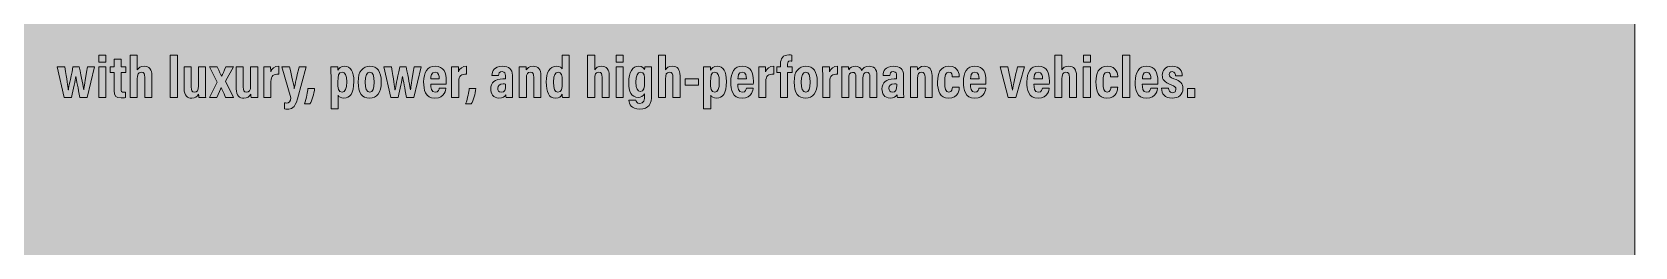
# Model space of a CAD drawing. Header units: millimetres. Extents: x 0 to 5000, y -1700 to 0.
# Drawn here: x 1819 to 5000, y -1275 to -850 of the extents above; entities that cross this region are included whole.
import ezdxf

# ---------------------------------------------------------------- set-up
doc = ezdxf.new("R2010")
doc.units = ezdxf.units.MM
doc.header["$MEASUREMENT"] = 0
doc.layers.add('Layer 1', color=7, linetype='Continuous', lineweight=0)

# ---------------------------------------------------------------- blocks, each defined once
blk = doc.blocks.new('Block_5')
at = {"layer": 'Layer 1'}
for points, knots in [([(1883.7, -918.5), (1888.2, -945.4), (1889.8, -956.4), (1890.7, -964.4), (1890.7, -964.4), (1890.9, -964.4), (1890.9, -964.4), (1891.9, -956.2), (1894.5, -947.2), (1900, -918.5), (1900, -918.5), (1912.6, -918.5), (1912.6, -918.5), (1917.3, -941.4), (1920.6, -957.1), (1921.3, -964.2), (1921.3, -964.2), (1921.4, -964.2), (1921.4, -964.2), (1922.3, -957.8), (1923.4, -949.2), (1928.8, -918.5), (1928.8, -918.5), (1942.8, -918.5), (1942.8, -918.5), (1942.8, -918.5), (1927.9, -979.5), (1927.9, -979.5), (1927.9, -979.5), (1913.8, -979.5), (1913.8, -979.5), (1910.1, -960.9), (1907.1, -946.6), (1905.9, -937.7), (1905.9, -937.7), (1905.7, -937.7), (1905.7, -937.7), (1904.7, -946.4), (1901, -961.3), (1897, -979.5), (1897, -979.5), (1882.5, -979.5), (1882.5, -979.5), (1882.5, -979.5), (1868.8, -918.5), (1868.8, -918.5), (1868.8, -918.5), (1883.7, -918.5), (1883.7, -918.5)], [0, 0, 0, 0, 1, 1, 1, 2, 2, 2, 3, 3, 3, 4, 4, 4, 5, 5, 5, 6, 6, 6, 7, 7, 7, 8, 8, 8, 9, 9, 9, 10, 10, 10, 11, 11, 11, 12, 12, 12, 13, 13, 13, 14, 14, 14, 15, 15, 15, 16, 16, 16, 16]), ([(1951.1, -918.5), (1951.1, -918.5), (1965.2, -918.5), (1965.2, -918.5), (1965.2, -918.5), (1965.2, -979.5), (1965.2, -979.5), (1965.2, -979.5), (1951.1, -979.5), (1951.1, -979.5), (1951.1, -979.5), (1951.1, -918.5), (1951.1, -918.5)], [0, 0, 0, 0, 1, 1, 1, 2, 2, 2, 3, 3, 3, 4, 4, 4, 4]), ([(1951.2, -895.8), (1951.2, -895.8), (1965.3, -895.8), (1965.3, -895.8), (1965.3, -895.8), (1965.3, -909.7), (1965.3, -909.7), (1965.3, -909.7), (1951.2, -909.7), (1951.2, -909.7), (1951.2, -909.7), (1951.2, -895.8), (1951.2, -895.8)], [0, 0, 0, 0, 1, 1, 1, 2, 2, 2, 3, 3, 3, 4, 4, 4, 4]), ([(1973.6, -918.5), (1973.6, -918.5), (1981.5, -918.5), (1981.5, -918.5), (1981.5, -918.5), (1981.5, -903.3), (1981.5, -903.3), (1981.5, -903.3), (1995.6, -903.3), (1995.6, -903.3), (1995.6, -903.3), (1995.6, -918.5), (1995.6, -918.5), (1995.6, -918.5), (2005, -918.5), (2005, -918.5), (2005, -918.5), (2005, -930.1), (2005, -930.1), (2005, -930.1), (1995.6, -930.1), (1995.6, -930.1), (1995.6, -930.1), (1995.6, -963.4), (1995.6, -963.4), (1995.6, -967), (1996.2, -969), (2000.6, -969), (2002, -969), (2002.9, -969), (2004.1, -968.7), (2004.1, -968.7), (2004.1, -979.1), (2004.1, -979.1), (2001.5, -980.2), (1997.7, -980.3), (1995.5, -980.3), (1985.8, -980.3), (1981.5, -976.7), (1981.5, -965.8), (1981.5, -965.8), (1981.5, -930.1), (1981.5, -930.1), (1981.5, -930.1), (1973.6, -930.1), (1973.6, -930.1), (1973.6, -930.1), (1973.6, -918.5), (1973.6, -918.5)], [0, 0, 0, 0, 1, 1, 1, 2, 2, 2, 3, 3, 3, 4, 4, 4, 5, 5, 5, 6, 6, 6, 7, 7, 7, 8, 8, 8, 9, 9, 9, 10, 10, 10, 11, 11, 11, 12, 12, 12, 13, 13, 13, 14, 14, 14, 15, 15, 15, 16, 16, 16, 16]), ([(2027.7, -895.8), (2027.7, -895.8), (2027.7, -924.4), (2027.7, -924.4), (2030, -920.5), (2033.8, -917.4), (2041.4, -917.4), (2051.5, -917.4), (2056.6, -924), (2056.6, -936.4), (2056.6, -936.4), (2056.6, -979.5), (2056.6, -979.5), (2056.6, -979.5), (2042.5, -979.5), (2042.5, -979.5), (2042.5, -979.5), (2042.5, -939.2), (2042.5, -939.2), (2042.5, -933.3), (2041.5, -929.5), (2035.5, -929.5), (2029.3, -929.5), (2027.7, -934.2), (2027.7, -942.2), (2027.7, -942.2), (2027.7, -979.5), (2027.7, -979.5), (2027.7, -979.5), (2013.7, -979.5), (2013.7, -979.5), (2013.7, -979.5), (2013.7, -895.8), (2013.7, -895.8), (2013.7, -895.8), (2027.7, -895.8), (2027.7, -895.8)], [0, 0, 0, 0, 1, 1, 1, 2, 2, 2, 3, 3, 3, 4, 4, 4, 5, 5, 5, 6, 6, 6, 7, 7, 7, 8, 8, 8, 9, 9, 9, 10, 10, 10, 11, 11, 11, 12, 12, 12, 12]), ([(2093.1, -979.5), (2093.1, -979.5), (2093.1, -895.8), (2093.1, -895.8), (2093.1, -895.8), (2107.2, -895.8), (2107.2, -895.8), (2107.2, -895.8), (2107.2, -979.5), (2107.2, -979.5), (2107.2, -979.5), (2093.1, -979.5), (2093.1, -979.5)], [0, 0, 0, 0, 1, 1, 1, 2, 2, 2, 3, 3, 3, 4, 4, 4, 4]), ([(2163.3, -961.6), (2163.3, -970.5), (2163.3, -976.4), (2163.4, -979.5), (2163.4, -979.5), (2150, -979.5), (2150, -979.5), (2149.6, -977.6), (2149.5, -974.9), (2149.4, -972.8), (2146.7, -978.4), (2142.3, -980.6), (2135.9, -980.6), (2127.2, -980.6), (2120.6, -976.3), (2120.6, -962.3), (2120.6, -962.3), (2120.6, -918.5), (2120.6, -918.5), (2120.6, -918.5), (2134.7, -918.5), (2134.7, -918.5), (2134.7, -918.5), (2134.7, -959.1), (2134.7, -959.1), (2134.7, -965.1), (2136, -968.5), (2141.1, -968.5), (2146.4, -968.5), (2149.2, -965.6), (2149.2, -956), (2149.2, -956), (2149.2, -918.5), (2149.2, -918.5), (2149.2, -918.5), (2163.3, -918.5), (2163.3, -918.5), (2163.3, -918.5), (2163.3, -961.6), (2163.3, -961.6)], [0, 0, 0, 0, 1, 1, 1, 2, 2, 2, 3, 3, 3, 4, 4, 4, 5, 5, 5, 6, 6, 6, 7, 7, 7, 8, 8, 8, 9, 9, 9, 10, 10, 10, 11, 11, 11, 12, 12, 12, 13, 13, 13, 13]), ([(2186.4, -918.5), (2190.9, -928.8), (2193.4, -934.2), (2194.9, -937.4), (2194.9, -937.4), (2195, -937.4), (2195, -937.4), (2196.7, -933.3), (2199.7, -927), (2203.5, -918.5), (2203.5, -918.5), (2218.3, -918.5), (2218.3, -918.5), (2218.3, -918.5), (2202.8, -947.2), (2202.8, -947.2), (2202.8, -947.2), (2218.4, -979.5), (2218.4, -979.5), (2218.4, -979.5), (2202.8, -979.5), (2202.8, -979.5), (2198.2, -968.8), (2195.8, -963), (2194.4, -959.6), (2194.4, -959.6), (2194.3, -959.6), (2194.3, -959.6), (2193, -962.8), (2189.4, -971), (2185.7, -979.5), (2185.7, -979.5), (2170.7, -979.5), (2170.7, -979.5), (2170.7, -979.5), (2186, -949.2), (2186, -949.2), (2186, -949.2), (2171, -918.5), (2171, -918.5), (2171, -918.5), (2186.4, -918.5), (2186.4, -918.5)], [0, 0, 0, 0, 1, 1, 1, 2, 2, 2, 3, 3, 3, 4, 4, 4, 5, 5, 5, 6, 6, 6, 7, 7, 7, 8, 8, 8, 9, 9, 9, 10, 10, 10, 11, 11, 11, 12, 12, 12, 13, 13, 13, 14, 14, 14, 14]), ([(2266.7, -961.6), (2266.7, -970.5), (2266.7, -976.4), (2266.8, -979.5), (2266.8, -979.5), (2253.4, -979.5), (2253.4, -979.5), (2253, -977.6), (2252.9, -974.9), (2252.8, -972.8), (2250.1, -978.4), (2245.7, -980.6), (2239.3, -980.6), (2230.6, -980.6), (2224, -976.3), (2224, -962.3), (2224, -962.3), (2224, -918.5), (2224, -918.5), (2224, -918.5), (2238.1, -918.5), (2238.1, -918.5), (2238.1, -918.5), (2238.1, -959.1), (2238.1, -959.1), (2238.1, -965.1), (2239.4, -968.5), (2244.5, -968.5), (2249.8, -968.5), (2252.6, -965.6), (2252.6, -956), (2252.6, -956), (2252.6, -918.5), (2252.6, -918.5), (2252.6, -918.5), (2266.7, -918.5), (2266.7, -918.5), (2266.7, -918.5), (2266.7, -961.6), (2266.7, -961.6)], [0, 0, 0, 0, 1, 1, 1, 2, 2, 2, 3, 3, 3, 4, 4, 4, 5, 5, 5, 6, 6, 6, 7, 7, 7, 8, 8, 8, 9, 9, 9, 10, 10, 10, 11, 11, 11, 12, 12, 12, 13, 13, 13, 13]), ([(2278.8, -939.2), (2278.8, -929.2), (2278.8, -922.9), (2278.6, -918.5), (2278.6, -918.5), (2292.1, -918.5), (2292.1, -918.5), (2292.2, -919.6), (2292.4, -922.1), (2292.4, -928.6), (2294.7, -921.7), (2300.1, -917.5), (2308.4, -917.5), (2308.4, -917.5), (2308.4, -933.3), (2308.4, -933.3), (2298.4, -933), (2292.8, -936), (2292.8, -947.5), (2292.8, -947.5), (2292.8, -979.5), (2292.8, -979.5), (2292.8, -979.5), (2278.8, -979.5), (2278.8, -979.5), (2278.8, -979.5), (2278.8, -939.2), (2278.8, -939.2)], [0, 0, 0, 0, 1, 1, 1, 2, 2, 2, 3, 3, 3, 4, 4, 4, 5, 5, 5, 6, 6, 6, 7, 7, 7, 8, 8, 8, 9, 9, 9, 9]), ([(2329.8, -918.5), (2334.2, -938.1), (2338.5, -954.8), (2339.2, -962.1), (2339.2, -962.1), (2339.3, -962.1), (2339.3, -962.1), (2340.7, -953.4), (2344.8, -935.6), (2348.9, -918.5), (2348.9, -918.5), (2363, -918.5), (2363, -918.5), (2363, -918.5), (2345.5, -982.3), (2345.5, -982.3), (2340.3, -1001.2), (2333.4, -1002.3), (2325, -1002.3), (2323.4, -1002.3), (2321.1, -1002.2), (2319.5, -1001.9), (2319.5, -1001.9), (2319.5, -990), (2319.5, -990), (2320.3, -990.1), (2322.5, -990.3), (2323.9, -990.3), (2329.2, -990.3), (2331.1, -987.5), (2332.7, -980.3), (2332.7, -980.3), (2314.4, -918.5), (2314.4, -918.5), (2314.4, -918.5), (2329.8, -918.5), (2329.8, -918.5)], [0, 0, 0, 0, 1, 1, 1, 2, 2, 2, 3, 3, 3, 4, 4, 4, 5, 5, 5, 6, 6, 6, 7, 7, 7, 8, 8, 8, 9, 9, 9, 10, 10, 10, 11, 11, 11, 12, 12, 12, 12]), ([(2426.1, -974.8), (2426.1, -974.8), (2426.1, -1001.5), (2426.1, -1001.5), (2426.1, -1001.5), (2412.1, -1001.5), (2412.1, -1001.5), (2412.1, -1001.5), (2412.1, -936.2), (2412.1, -936.2), (2412.1, -927.9), (2412.1, -922.4), (2411.9, -918.5), (2411.9, -918.5), (2425.5, -918.5), (2425.5, -918.5), (2425.7, -919.9), (2425.9, -922.9), (2425.9, -925.2), (2427.9, -921.3), (2431.4, -917.5), (2439.6, -917.5), (2450.9, -917.5), (2457.4, -927.2), (2457.4, -948), (2457.4, -971.8), (2449.5, -980.7), (2437.7, -980.7), (2431.4, -980.7), (2427.9, -978.1), (2426.1, -974.8)], [0, 0, 0, 0, 1, 1, 1, 2, 2, 2, 3, 3, 3, 4, 4, 4, 5, 5, 5, 6, 6, 6, 7, 7, 7, 8, 8, 8, 9, 9, 9, 10, 10, 10, 10]), ([(2489.4, -917.5), (2504, -917.5), (2511.8, -928.1), (2511.8, -948.5), (2511.8, -970.6), (2503.6, -980.7), (2488.7, -980.7), (2473.9, -980.7), (2466, -971.1), (2466, -948.8), (2466, -927.2), (2475, -917.5), (2489.4, -917.5), (2489.4, -917.5), (2489.4, -917.5), (2489.4, -917.5)], [0, 0, 0, 0, 1, 1, 1, 2, 2, 2, 3, 3, 3, 4, 4, 4, 5, 5, 5, 5]), ([(2532.2, -918.5), (2536.6, -945.4), (2538.3, -956.4), (2539.1, -964.4), (2539.1, -964.4), (2539.4, -964.4), (2539.4, -964.4), (2540.4, -956.2), (2542.9, -947.2), (2548.4, -918.5), (2548.4, -918.5), (2561.1, -918.5), (2561.1, -918.5), (2565.7, -941.4), (2569, -957.1), (2569.7, -964.2), (2569.7, -964.2), (2569.9, -964.2), (2569.9, -964.2), (2570.7, -957.8), (2571.9, -949.2), (2577.3, -918.5), (2577.3, -918.5), (2591.3, -918.5), (2591.3, -918.5), (2591.3, -918.5), (2576.4, -979.5), (2576.4, -979.5), (2576.4, -979.5), (2562.2, -979.5), (2562.2, -979.5), (2558.5, -960.9), (2555.5, -946.6), (2554.3, -937.7), (2554.3, -937.7), (2554.2, -937.7), (2554.2, -937.7), (2553.1, -946.4), (2549.4, -961.3), (2545.4, -979.5), (2545.4, -979.5), (2530.9, -979.5), (2530.9, -979.5), (2530.9, -979.5), (2517.2, -918.5), (2517.2, -918.5), (2517.2, -918.5), (2532.2, -918.5), (2532.2, -918.5)], [0, 0, 0, 0, 1, 1, 1, 2, 2, 2, 3, 3, 3, 4, 4, 4, 5, 5, 5, 6, 6, 6, 7, 7, 7, 8, 8, 8, 9, 9, 9, 10, 10, 10, 11, 11, 11, 12, 12, 12, 13, 13, 13, 14, 14, 14, 15, 15, 15, 16, 16, 16, 16]), ([(2610, -952.7), (2610, -960.4), (2610.9, -969), (2618.7, -969), (2625.7, -969), (2626.6, -963.1), (2626.9, -961), (2626.9, -961), (2640.3, -961), (2640.3, -961), (2640.1, -962.9), (2638.7, -980.7), (2618.5, -980.7), (2598.7, -980.7), (2596, -964), (2596, -948.6), (2596, -929.3), (2603.3, -917.5), (2618.8, -917.5), (2636.5, -917.5), (2640.8, -930.7), (2640.8, -946.6), (2640.8, -948.8), (2640.7, -951.6), (2640.6, -952.7), (2640.6, -952.7), (2610, -952.7), (2610, -952.7)], [0, 0, 0, 0, 1, 1, 1, 2, 2, 2, 3, 3, 3, 4, 4, 4, 5, 5, 5, 6, 6, 6, 7, 7, 7, 8, 8, 8, 9, 9, 9, 9]), ([(2651.5, -939.2), (2651.5, -929.2), (2651.5, -922.9), (2651.4, -918.5), (2651.4, -918.5), (2664.8, -918.5), (2664.8, -918.5), (2664.9, -919.6), (2665.2, -922.1), (2665.2, -928.6), (2667.4, -921.7), (2672.8, -917.5), (2681.1, -917.5), (2681.1, -917.5), (2681.1, -933.3), (2681.1, -933.3), (2671.2, -933), (2665.6, -936), (2665.6, -947.5), (2665.6, -947.5), (2665.6, -979.5), (2665.6, -979.5), (2665.6, -979.5), (2651.5, -979.5), (2651.5, -979.5), (2651.5, -979.5), (2651.5, -939.2), (2651.5, -939.2)], [0, 0, 0, 0, 1, 1, 1, 2, 2, 2, 3, 3, 3, 4, 4, 4, 5, 5, 5, 6, 6, 6, 7, 7, 7, 8, 8, 8, 9, 9, 9, 9]), ([(2772.1, -966.2), (2772.1, -969.2), (2772.3, -976.7), (2772.5, -979.5), (2772.5, -979.5), (2759.7, -979.5), (2759.7, -979.5), (2759.5, -978.3), (2759.2, -975.6), (2759.2, -973.8), (2756.8, -977.7), (2752.8, -980.6), (2745.4, -980.6), (2733.7, -980.6), (2729.2, -971.2), (2729.2, -962.5), (2729.2, -950), (2737.7, -942.4), (2753.2, -942.4), (2755.3, -942.4), (2756.8, -942.4), (2758.2, -942.6), (2758.2, -942.6), (2758.2, -935.9), (2758.2, -935.9), (2758.2, -932.4), (2757.8, -928.2), (2751.7, -928.2), (2745.8, -928.2), (2745.1, -932), (2744.8, -936), (2744.8, -936), (2731.4, -936), (2731.4, -936), (2731.7, -927.1), (2735.9, -917.5), (2752.2, -917.5), (2765.3, -917.5), (2772.1, -923.4), (2772.1, -935.1), (2772.1, -935.1), (2772.1, -966.2), (2772.1, -966.2)], [0, 0, 0, 0, 1, 1, 1, 2, 2, 2, 3, 3, 3, 4, 4, 4, 5, 5, 5, 6, 6, 6, 7, 7, 7, 8, 8, 8, 9, 9, 9, 10, 10, 10, 11, 11, 11, 12, 12, 12, 13, 13, 13, 14, 14, 14, 14]), ([(2785.8, -937.5), (2785.8, -925), (2785.7, -921.7), (2785.6, -918.5), (2785.6, -918.5), (2799.2, -918.5), (2799.2, -918.5), (2799.4, -920), (2799.6, -922.6), (2799.6, -924.9), (2801.4, -921.5), (2805.2, -917.4), (2813.1, -917.4), (2823, -917.4), (2828.7, -923.7), (2828.7, -936), (2828.7, -936), (2828.7, -979.5), (2828.7, -979.5), (2828.7, -979.5), (2814.6, -979.5), (2814.6, -979.5), (2814.6, -979.5), (2814.6, -939.2), (2814.6, -939.2), (2814.6, -933.2), (2813.4, -929.5), (2807.7, -929.5), (2802.4, -929.5), (2799.8, -932.4), (2799.8, -941.7), (2799.8, -941.7), (2799.8, -979.5), (2799.8, -979.5), (2799.8, -979.5), (2785.8, -979.5), (2785.8, -979.5), (2785.8, -979.5), (2785.8, -937.5), (2785.8, -937.5)], [0, 0, 0, 0, 1, 1, 1, 2, 2, 2, 3, 3, 3, 4, 4, 4, 5, 5, 5, 6, 6, 6, 7, 7, 7, 8, 8, 8, 9, 9, 9, 10, 10, 10, 11, 11, 11, 12, 12, 12, 13, 13, 13, 13]), ([(2884.8, -895.8), (2884.8, -895.8), (2884.8, -962.5), (2884.8, -962.5), (2884.8, -969.8), (2884.8, -976), (2884.9, -979.5), (2884.9, -979.5), (2871.4, -979.5), (2871.4, -979.5), (2871.2, -978), (2870.9, -974.8), (2870.9, -973), (2869.2, -977.3), (2865.5, -980.6), (2857.4, -980.6), (2844.5, -980.6), (2839.4, -969), (2839.4, -948.5), (2839.4, -929.8), (2845.5, -917.5), (2859.8, -917.5), (2866.4, -917.5), (2869.5, -919.9), (2870.7, -922.3), (2870.7, -922.3), (2870.7, -895.8), (2870.7, -895.8), (2870.7, -895.8), (2884.8, -895.8), (2884.8, -895.8)], [0, 0, 0, 0, 1, 1, 1, 2, 2, 2, 3, 3, 3, 4, 4, 4, 5, 5, 5, 6, 6, 6, 7, 7, 7, 8, 8, 8, 9, 9, 9, 10, 10, 10, 10]), ([(2935.4, -895.8), (2935.4, -895.8), (2935.4, -924.4), (2935.4, -924.4), (2937.6, -920.5), (2941.5, -917.4), (2949.1, -917.4), (2959.2, -917.4), (2964.3, -924), (2964.3, -936.4), (2964.3, -936.4), (2964.3, -979.5), (2964.3, -979.5), (2964.3, -979.5), (2950.2, -979.5), (2950.2, -979.5), (2950.2, -979.5), (2950.2, -939.2), (2950.2, -939.2), (2950.2, -933.3), (2949.1, -929.5), (2943.1, -929.5), (2936.9, -929.5), (2935.4, -934.2), (2935.4, -942.2), (2935.4, -942.2), (2935.4, -979.5), (2935.4, -979.5), (2935.4, -979.5), (2921.3, -979.5), (2921.3, -979.5), (2921.3, -979.5), (2921.3, -895.8), (2921.3, -895.8), (2921.3, -895.8), (2935.4, -895.8), (2935.4, -895.8)], [0, 0, 0, 0, 1, 1, 1, 2, 2, 2, 3, 3, 3, 4, 4, 4, 5, 5, 5, 6, 6, 6, 7, 7, 7, 8, 8, 8, 9, 9, 9, 10, 10, 10, 11, 11, 11, 12, 12, 12, 12]), ([(2977.8, -918.5), (2977.8, -918.5), (2991.9, -918.5), (2991.9, -918.5), (2991.9, -918.5), (2991.9, -979.5), (2991.9, -979.5), (2991.9, -979.5), (2977.8, -979.5), (2977.8, -979.5), (2977.8, -979.5), (2977.8, -918.5), (2977.8, -918.5)], [0, 0, 0, 0, 1, 1, 1, 2, 2, 2, 3, 3, 3, 4, 4, 4, 4]), ([(2977.9, -895.8), (2977.9, -895.8), (2992, -895.8), (2992, -895.8), (2992, -895.8), (2992, -909.7), (2992, -909.7), (2992, -909.7), (2977.9, -909.7), (2977.9, -909.7), (2977.9, -909.7), (2977.9, -895.8), (2977.9, -895.8)], [0, 0, 0, 0, 1, 1, 1, 2, 2, 2, 3, 3, 3, 4, 4, 4, 4]), ([(3048.3, -974.6), (3048.3, -991.9), (3043.2, -1002.4), (3024.8, -1002.4), (3007.5, -1002.4), (3003.8, -992.2), (3003.4, -984.8), (3003.4, -984.8), (3017.4, -984.8), (3017.4, -984.8), (3017.7, -986.7), (3018.3, -991), (3025.3, -991), (3033, -991), (3034.4, -985.2), (3034.4, -974.6), (3034.4, -974.6), (3034.4, -971.8), (3034.4, -971.8), (3032.1, -976.8), (3027.4, -979.1), (3021.4, -979.1), (3008.4, -979.1), (3002.9, -967.7), (3002.9, -949.7), (3002.9, -928.8), (3010.4, -917.5), (3022.7, -917.5), (3030.7, -917.5), (3033.4, -921.3), (3034.4, -923.9), (3034.5, -922.1), (3034.7, -920), (3035, -918.5), (3035, -918.5), (3048.5, -918.5), (3048.5, -918.5), (3048.4, -922.3), (3048.3, -928.4), (3048.3, -936.9), (3048.3, -936.9), (3048.3, -974.6), (3048.3, -974.6)], [0, 0, 0, 0, 1, 1, 1, 2, 2, 2, 3, 3, 3, 4, 4, 4, 5, 5, 5, 6, 6, 6, 7, 7, 7, 8, 8, 8, 9, 9, 9, 10, 10, 10, 11, 11, 11, 12, 12, 12, 13, 13, 13, 14, 14, 14, 14]), ([(3076, -895.8), (3076, -895.8), (3076, -924.4), (3076, -924.4), (3078.2, -920.5), (3082.1, -917.4), (3089.7, -917.4), (3099.8, -917.4), (3104.9, -924), (3104.9, -936.4), (3104.9, -936.4), (3104.9, -979.5), (3104.9, -979.5), (3104.9, -979.5), (3090.8, -979.5), (3090.8, -979.5), (3090.8, -979.5), (3090.8, -939.2), (3090.8, -939.2), (3090.8, -933.3), (3089.7, -929.5), (3083.8, -929.5), (3077.5, -929.5), (3076, -934.2), (3076, -942.2), (3076, -942.2), (3076, -979.5), (3076, -979.5), (3076, -979.5), (3061.9, -979.5), (3061.9, -979.5), (3061.9, -979.5), (3061.9, -895.8), (3061.9, -895.8), (3061.9, -895.8), (3076, -895.8), (3076, -895.8)], [0, 0, 0, 0, 1, 1, 1, 2, 2, 2, 3, 3, 3, 4, 4, 4, 5, 5, 5, 6, 6, 6, 7, 7, 7, 8, 8, 8, 9, 9, 9, 10, 10, 10, 11, 11, 11, 12, 12, 12, 12]), ([(3165.7, -974.8), (3165.7, -974.8), (3165.7, -1001.5), (3165.7, -1001.5), (3165.7, -1001.5), (3151.7, -1001.5), (3151.7, -1001.5), (3151.7, -1001.5), (3151.7, -936.2), (3151.7, -936.2), (3151.7, -927.9), (3151.7, -922.4), (3151.6, -918.5), (3151.6, -918.5), (3165.1, -918.5), (3165.1, -918.5), (3165.3, -919.9), (3165.5, -922.9), (3165.5, -925.2), (3167.5, -921.3), (3171, -917.5), (3179.2, -917.5), (3190.5, -917.5), (3197, -927.2), (3197, -948), (3197, -971.8), (3189.1, -980.7), (3177.3, -980.7), (3171, -980.7), (3167.5, -978.1), (3165.7, -974.8)], [0, 0, 0, 0, 1, 1, 1, 2, 2, 2, 3, 3, 3, 4, 4, 4, 5, 5, 5, 6, 6, 6, 7, 7, 7, 8, 8, 8, 9, 9, 9, 10, 10, 10, 10]), ([(3219.5, -952.7), (3219.5, -960.4), (3220.5, -969), (3228.3, -969), (3235.3, -969), (3236.2, -963.1), (3236.5, -961), (3236.5, -961), (3249.9, -961), (3249.9, -961), (3249.7, -962.9), (3248.3, -980.7), (3228.1, -980.7), (3208.3, -980.7), (3205.6, -964), (3205.6, -948.6), (3205.6, -929.3), (3212.9, -917.5), (3228.4, -917.5), (3246.1, -917.5), (3250.4, -930.7), (3250.4, -946.6), (3250.4, -948.8), (3250.3, -951.6), (3250.2, -952.7), (3250.2, -952.7), (3219.5, -952.7), (3219.5, -952.7)], [0, 0, 0, 0, 1, 1, 1, 2, 2, 2, 3, 3, 3, 4, 4, 4, 5, 5, 5, 6, 6, 6, 7, 7, 7, 8, 8, 8, 9, 9, 9, 9]), ([(3261.1, -939.2), (3261.1, -929.2), (3261.1, -922.9), (3261, -918.5), (3261, -918.5), (3274.4, -918.5), (3274.4, -918.5), (3274.5, -919.6), (3274.7, -922.1), (3274.7, -928.6), (3277, -921.7), (3282.4, -917.5), (3290.7, -917.5), (3290.7, -917.5), (3290.7, -933.3), (3290.7, -933.3), (3280.7, -933), (3275.1, -936), (3275.1, -947.5), (3275.1, -947.5), (3275.1, -979.5), (3275.1, -979.5), (3275.1, -979.5), (3261.1, -979.5), (3261.1, -979.5), (3261.1, -979.5), (3261.1, -939.2), (3261.1, -939.2)], [0, 0, 0, 0, 1, 1, 1, 2, 2, 2, 3, 3, 3, 4, 4, 4, 5, 5, 5, 6, 6, 6, 7, 7, 7, 8, 8, 8, 9, 9, 9, 9]), ([(3304.3, -979.5), (3304.3, -979.5), (3304.3, -930.1), (3304.3, -930.1), (3304.3, -930.1), (3297.2, -930.1), (3297.2, -930.1), (3297.2, -930.1), (3297.2, -918.5), (3297.2, -918.5), (3297.2, -918.5), (3304.3, -918.5), (3304.3, -918.5), (3304.3, -918.5), (3304.3, -912.6), (3304.3, -912.6), (3304.3, -902.4), (3309, -895), (3321, -895), (3323.2, -895), (3325.6, -895.4), (3326.8, -895.7), (3326.8, -895.7), (3326.8, -907.5), (3326.8, -907.5), (3325.8, -907.3), (3324.7, -907.1), (3323.5, -907.1), (3319.5, -907.1), (3318.4, -909.4), (3318.4, -913.6), (3318.4, -913.6), (3318.4, -918.5), (3318.4, -918.5), (3318.4, -918.5), (3327.1, -918.5), (3327.1, -918.5), (3327.1, -918.5), (3327.1, -930.1), (3327.1, -930.1), (3327.1, -930.1), (3318.4, -930.1), (3318.4, -930.1), (3318.4, -930.1), (3318.4, -979.5), (3318.4, -979.5), (3318.4, -979.5), (3304.3, -979.5), (3304.3, -979.5)], [0, 0, 0, 0, 1, 1, 1, 2, 2, 2, 3, 3, 3, 4, 4, 4, 5, 5, 5, 6, 6, 6, 7, 7, 7, 8, 8, 8, 9, 9, 9, 10, 10, 10, 11, 11, 11, 12, 12, 12, 13, 13, 13, 14, 14, 14, 15, 15, 15, 16, 16, 16, 16]), ([(3354.8, -917.5), (3369.4, -917.5), (3377.1, -928.1), (3377.1, -948.5), (3377.1, -970.6), (3369, -980.7), (3354.1, -980.7), (3339.3, -980.7), (3331.3, -971.1), (3331.3, -948.8), (3331.3, -927.2), (3340.4, -917.5), (3354.8, -917.5), (3354.8, -917.5), (3354.8, -917.5), (3354.8, -917.5)], [0, 0, 0, 0, 1, 1, 1, 2, 2, 2, 3, 3, 3, 4, 4, 4, 5, 5, 5, 5]), ([(3387.9, -939.2), (3387.9, -929.2), (3387.9, -922.9), (3387.8, -918.5), (3387.8, -918.5), (3401.2, -918.5), (3401.2, -918.5), (3401.3, -919.6), (3401.6, -922.1), (3401.6, -928.6), (3403.9, -921.7), (3409.2, -917.5), (3417.5, -917.5), (3417.5, -917.5), (3417.5, -933.3), (3417.5, -933.3), (3407.6, -933), (3402, -936), (3402, -947.5), (3402, -947.5), (3402, -979.5), (3402, -979.5), (3402, -979.5), (3387.9, -979.5), (3387.9, -979.5), (3387.9, -979.5), (3387.9, -939.2), (3387.9, -939.2)], [0, 0, 0, 0, 1, 1, 1, 2, 2, 2, 3, 3, 3, 4, 4, 4, 5, 5, 5, 6, 6, 6, 7, 7, 7, 8, 8, 8, 9, 9, 9, 9]), ([(3425.7, -936.8), (3425.7, -924.8), (3425.7, -921.2), (3425.6, -918.5), (3425.6, -918.5), (3439, -918.5), (3439, -918.5), (3439.3, -919.7), (3439.5, -922.8), (3439.5, -924.7), (3442.2, -920), (3446.7, -917.5), (3452.9, -917.5), (3459.5, -917.5), (3463.4, -920.5), (3465.2, -925.8), (3467.7, -921.5), (3472, -917.5), (3480.2, -917.5), (3488.9, -917.5), (3495.6, -921.9), (3495.6, -935.8), (3495.6, -935.8), (3495.6, -979.5), (3495.6, -979.5), (3495.6, -979.5), (3481.8, -979.5), (3481.8, -979.5), (3481.8, -979.5), (3481.8, -937.9), (3481.8, -937.9), (3481.8, -933), (3480.2, -929.5), (3475.3, -929.5), (3469.6, -929.5), (3467.8, -933.8), (3467.8, -941.3), (3467.8, -941.3), (3467.8, -979.5), (3467.8, -979.5), (3467.8, -979.5), (3453.8, -979.5), (3453.8, -979.5), (3453.8, -979.5), (3453.8, -938.1), (3453.8, -938.1), (3453.8, -932.5), (3451.9, -929.6), (3447.4, -929.6), (3441.7, -929.6), (3439.7, -933.4), (3439.7, -941.7), (3439.7, -941.7), (3439.7, -979.5), (3439.7, -979.5), (3439.7, -979.5), (3425.7, -979.5), (3425.7, -979.5), (3425.7, -979.5), (3425.7, -936.8), (3425.7, -936.8)], [0, 0, 0, 0, 1, 1, 1, 2, 2, 2, 3, 3, 3, 4, 4, 4, 5, 5, 5, 6, 6, 6, 7, 7, 7, 8, 8, 8, 9, 9, 9, 10, 10, 10, 11, 11, 11, 12, 12, 12, 13, 13, 13, 14, 14, 14, 15, 15, 15, 16, 16, 16, 17, 17, 17, 18, 18, 18, 19, 19, 19, 20, 20, 20, 20]), ([(3548.4, -966.2), (3548.4, -969.2), (3548.7, -976.7), (3548.9, -979.5), (3548.9, -979.5), (3536.1, -979.5), (3536.1, -979.5), (3535.8, -978.3), (3535.5, -975.6), (3535.5, -973.8), (3533.2, -977.7), (3529.2, -980.6), (3521.8, -980.6), (3510, -980.6), (3505.5, -971.2), (3505.5, -962.5), (3505.5, -950), (3514.1, -942.4), (3529.6, -942.4), (3531.6, -942.4), (3533.2, -942.4), (3534.6, -942.6), (3534.6, -942.6), (3534.6, -935.9), (3534.6, -935.9), (3534.6, -932.4), (3534.1, -928.2), (3528, -928.2), (3522.2, -928.2), (3521.5, -932), (3521.1, -936), (3521.1, -936), (3507.8, -936), (3507.8, -936), (3508, -927.1), (3512.2, -917.5), (3528.5, -917.5), (3541.6, -917.5), (3548.4, -923.4), (3548.4, -935.1), (3548.4, -935.1), (3548.4, -966.2), (3548.4, -966.2)], [0, 0, 0, 0, 1, 1, 1, 2, 2, 2, 3, 3, 3, 4, 4, 4, 5, 5, 5, 6, 6, 6, 7, 7, 7, 8, 8, 8, 9, 9, 9, 10, 10, 10, 11, 11, 11, 12, 12, 12, 13, 13, 13, 14, 14, 14, 14]), ([(3562.1, -937.5), (3562.1, -925), (3562.1, -921.7), (3562, -918.5), (3562, -918.5), (3575.5, -918.5), (3575.5, -918.5), (3575.7, -920), (3576, -922.6), (3576, -924.9), (3577.8, -921.5), (3581.5, -917.4), (3589.4, -917.4), (3599.4, -917.4), (3605, -923.7), (3605, -936), (3605, -936), (3605, -979.5), (3605, -979.5), (3605, -979.5), (3591, -979.5), (3591, -979.5), (3591, -979.5), (3591, -939.2), (3591, -939.2), (3591, -933.2), (3589.7, -929.5), (3584.1, -929.5), (3578.7, -929.5), (3576.2, -932.4), (3576.2, -941.7), (3576.2, -941.7), (3576.2, -979.5), (3576.2, -979.5), (3576.2, -979.5), (3562.1, -979.5), (3562.1, -979.5), (3562.1, -979.5), (3562.1, -937.5), (3562.1, -937.5)], [0, 0, 0, 0, 1, 1, 1, 2, 2, 2, 3, 3, 3, 4, 4, 4, 5, 5, 5, 6, 6, 6, 7, 7, 7, 8, 8, 8, 9, 9, 9, 10, 10, 10, 11, 11, 11, 12, 12, 12, 13, 13, 13, 13]), ([(3659.1, -958.8), (3658.9, -963.7), (3657.8, -980.6), (3637.7, -980.6), (3620.2, -980.6), (3615.9, -966.6), (3615.9, -948.5), (3615.9, -932.3), (3621.2, -917.4), (3638.4, -917.4), (3658.4, -917.4), (3659, -934.6), (3659.1, -938.3), (3659.1, -938.3), (3644.9, -938.3), (3644.9, -938.3), (3644.8, -936), (3644.6, -929), (3638.3, -929), (3632.1, -929), (3630.1, -935.9), (3630.1, -948.6), (3630.1, -961.7), (3632, -968.9), (3638.1, -968.9), (3644.7, -968.9), (3645.2, -962.3), (3645.6, -958.8), (3645.6, -958.8), (3659.1, -958.8), (3659.1, -958.8)], [0, 0, 0, 0, 1, 1, 1, 2, 2, 2, 3, 3, 3, 4, 4, 4, 5, 5, 5, 6, 6, 6, 7, 7, 7, 8, 8, 8, 9, 9, 9, 10, 10, 10, 10]), ([(3681.2, -952.7), (3681.2, -960.4), (3682.2, -969), (3690, -969), (3697, -969), (3697.9, -963.1), (3698.1, -961), (3698.1, -961), (3711.6, -961), (3711.6, -961), (3711.4, -962.9), (3710, -980.7), (3689.7, -980.7), (3670, -980.7), (3667.2, -964), (3667.2, -948.6), (3667.2, -929.3), (3674.6, -917.5), (3690, -917.5), (3707.7, -917.5), (3712, -930.7), (3712, -946.6), (3712, -948.8), (3711.9, -951.6), (3711.8, -952.7), (3711.8, -952.7), (3681.2, -952.7), (3681.2, -952.7)], [0, 0, 0, 0, 1, 1, 1, 2, 2, 2, 3, 3, 3, 4, 4, 4, 5, 5, 5, 6, 6, 6, 7, 7, 7, 8, 8, 8, 9, 9, 9, 9]), ([(3755.1, -918.5), (3758.9, -935.8), (3763, -954.7), (3764.4, -964.8), (3764.4, -964.8), (3764.5, -964.8), (3764.5, -964.8), (3765.6, -955.5), (3770.7, -936), (3774.4, -918.5), (3774.4, -918.5), (3788.5, -918.5), (3788.5, -918.5), (3788.5, -918.5), (3771.4, -979.5), (3771.4, -979.5), (3771.4, -979.5), (3756.3, -979.5), (3756.3, -979.5), (3756.3, -979.5), (3740.1, -918.5), (3740.1, -918.5), (3740.1, -918.5), (3755.1, -918.5), (3755.1, -918.5)], [0, 0, 0, 0, 1, 1, 1, 2, 2, 2, 3, 3, 3, 4, 4, 4, 5, 5, 5, 6, 6, 6, 7, 7, 7, 8, 8, 8, 8]), ([(3807.1, -952.7), (3807.1, -960.4), (3808.1, -969), (3815.9, -969), (3822.9, -969), (3823.8, -963.1), (3824, -961), (3824, -961), (3837.5, -961), (3837.5, -961), (3837.2, -962.9), (3835.9, -980.7), (3815.6, -980.7), (3795.9, -980.7), (3793.1, -964), (3793.1, -948.6), (3793.1, -929.3), (3800.5, -917.5), (3815.9, -917.5), (3833.6, -917.5), (3837.9, -930.7), (3837.9, -946.6), (3837.9, -948.8), (3837.8, -951.6), (3837.7, -952.7), (3837.7, -952.7), (3807.1, -952.7), (3807.1, -952.7)], [0, 0, 0, 0, 1, 1, 1, 2, 2, 2, 3, 3, 3, 4, 4, 4, 5, 5, 5, 6, 6, 6, 7, 7, 7, 8, 8, 8, 9, 9, 9, 9]), ([(3862.7, -895.8), (3862.7, -895.8), (3862.7, -924.4), (3862.7, -924.4), (3864.9, -920.5), (3868.8, -917.4), (3876.4, -917.4), (3886.5, -917.4), (3891.6, -924), (3891.6, -936.4), (3891.6, -936.4), (3891.6, -979.5), (3891.6, -979.5), (3891.6, -979.5), (3877.5, -979.5), (3877.5, -979.5), (3877.5, -979.5), (3877.5, -939.2), (3877.5, -939.2), (3877.5, -933.3), (3876.4, -929.5), (3870.5, -929.5), (3864.3, -929.5), (3862.7, -934.2), (3862.7, -942.2), (3862.7, -942.2), (3862.7, -979.5), (3862.7, -979.5), (3862.7, -979.5), (3848.6, -979.5), (3848.6, -979.5), (3848.6, -979.5), (3848.6, -895.8), (3848.6, -895.8), (3848.6, -895.8), (3862.7, -895.8), (3862.7, -895.8)], [0, 0, 0, 0, 1, 1, 1, 2, 2, 2, 3, 3, 3, 4, 4, 4, 5, 5, 5, 6, 6, 6, 7, 7, 7, 8, 8, 8, 9, 9, 9, 10, 10, 10, 11, 11, 11, 12, 12, 12, 12]), ([(3905.2, -918.5), (3905.2, -918.5), (3919.2, -918.5), (3919.2, -918.5), (3919.2, -918.5), (3919.2, -979.5), (3919.2, -979.5), (3919.2, -979.5), (3905.2, -979.5), (3905.2, -979.5), (3905.2, -979.5), (3905.2, -918.5), (3905.2, -918.5)], [0, 0, 0, 0, 1, 1, 1, 2, 2, 2, 3, 3, 3, 4, 4, 4, 4]), ([(3905.3, -895.8), (3905.3, -895.8), (3919.3, -895.8), (3919.3, -895.8), (3919.3, -895.8), (3919.3, -909.7), (3919.3, -909.7), (3919.3, -909.7), (3905.3, -909.7), (3905.3, -909.7), (3905.3, -909.7), (3905.3, -895.8), (3905.3, -895.8)], [0, 0, 0, 0, 1, 1, 1, 2, 2, 2, 3, 3, 3, 4, 4, 4, 4]), ([(3973.5, -958.8), (3973.2, -963.7), (3972.1, -980.6), (3952, -980.6), (3934.5, -980.6), (3930.2, -966.6), (3930.2, -948.5), (3930.2, -932.3), (3935.5, -917.4), (3952.7, -917.4), (3972.7, -917.4), (3973.4, -934.6), (3973.5, -938.3), (3973.5, -938.3), (3959.3, -938.3), (3959.3, -938.3), (3959.2, -936), (3958.9, -929), (3952.6, -929), (3946.4, -929), (3944.4, -935.9), (3944.4, -948.6), (3944.4, -961.7), (3946.4, -968.9), (3952.5, -968.9), (3959, -968.9), (3959.5, -962.3), (3959.9, -958.8), (3959.9, -958.8), (3973.5, -958.8), (3973.5, -958.8)], [0, 0, 0, 0, 1, 1, 1, 2, 2, 2, 3, 3, 3, 4, 4, 4, 5, 5, 5, 6, 6, 6, 7, 7, 7, 8, 8, 8, 9, 9, 9, 10, 10, 10, 10]), ([(3983.2, -979.5), (3983.2, -979.5), (3983.2, -895.8), (3983.2, -895.8), (3983.2, -895.8), (3997.3, -895.8), (3997.3, -895.8), (3997.3, -895.8), (3997.3, -979.5), (3997.3, -979.5), (3997.3, -979.5), (3983.2, -979.5), (3983.2, -979.5)], [0, 0, 0, 0, 1, 1, 1, 2, 2, 2, 3, 3, 3, 4, 4, 4, 4]), ([(4022.2, -952.7), (4022.2, -960.4), (4023.1, -969), (4030.9, -969), (4037.9, -969), (4038.8, -963.1), (4039.1, -961), (4039.1, -961), (4052.5, -961), (4052.5, -961), (4052.3, -962.9), (4050.9, -980.7), (4030.7, -980.7), (4010.9, -980.7), (4008.2, -964), (4008.2, -948.6), (4008.2, -929.3), (4015.5, -917.5), (4031, -917.5), (4048.7, -917.5), (4053, -930.7), (4053, -946.6), (4053, -948.8), (4052.9, -951.6), (4052.8, -952.7), (4052.8, -952.7), (4022.2, -952.7), (4022.2, -952.7)], [0, 0, 0, 0, 1, 1, 1, 2, 2, 2, 3, 3, 3, 4, 4, 4, 5, 5, 5, 6, 6, 6, 7, 7, 7, 8, 8, 8, 9, 9, 9, 9]), ([(4074.2, -961), (4074.2, -965.2), (4076.3, -969.8), (4082.1, -969.8), (4086.7, -969.8), (4088.9, -967.4), (4088.9, -963.4), (4088.9, -959.1), (4087, -956.7), (4079.8, -954.1), (4065.4, -948.8), (4061.9, -943.7), (4061.9, -934.9), (4061.9, -926.6), (4067.1, -917.4), (4081.7, -917.4), (4097.7, -917.4), (4101.5, -928.4), (4101.5, -936.4), (4101.5, -936.4), (4088.1, -936.4), (4088.1, -936.4), (4088.1, -934.2), (4087.8, -928.1), (4081.3, -928.1), (4077.6, -928.1), (4075.6, -930.5), (4075.6, -933.8), (4075.6, -937.7), (4077.8, -939.5), (4085.1, -942.2), (4098, -946.9), (4102.8, -951.8), (4102.8, -961.7), (4102.8, -973.7), (4095.3, -980.6), (4081.5, -980.6), (4066.9, -980.6), (4060.4, -971.9), (4060.4, -961), (4060.4, -961), (4074.2, -961), (4074.2, -961)], [0, 0, 0, 0, 1, 1, 1, 2, 2, 2, 3, 3, 3, 4, 4, 4, 5, 5, 5, 6, 6, 6, 7, 7, 7, 8, 8, 8, 9, 9, 9, 10, 10, 10, 11, 11, 11, 12, 12, 12, 13, 13, 13, 14, 14, 14, 14]), ([(2443.2, -948.6), (2443.2, -934.1), (2440.2, -929.5), (2434.2, -929.5), (2427.1, -929.5), (2425.7, -936.2), (2425.7, -948.1), (2425.7, -962), (2426.4, -968.7), (2434.1, -968.7), (2440.3, -968.7), (2443.2, -962.1), (2443.2, -948.6)], [0, 0, 0, 0, 1, 1, 1, 2, 2, 2, 3, 3, 3, 4, 4, 4, 4]), ([(2480.2, -948.7), (2480.2, -961.8), (2482.4, -968.9), (2489.1, -968.9), (2495.4, -968.9), (2497.6, -961.9), (2497.6, -948.9), (2497.6, -935.4), (2495.3, -929.3), (2489, -929.3), (2482.7, -929.3), (2480.2, -935.7), (2480.2, -948.7)], [0, 0, 0, 0, 1, 1, 1, 2, 2, 2, 3, 3, 3, 4, 4, 4, 4]), ([(2626.9, -942.5), (2626.9, -936.6), (2626.2, -929), (2618.8, -929), (2610.7, -929), (2610.2, -938.1), (2610.2, -942.5), (2610.2, -942.5), (2626.9, -942.5), (2626.9, -942.5)], [0, 0, 0, 0, 1, 1, 1, 2, 2, 2, 3, 3, 3, 3]), ([(2758.5, -952.8), (2757.1, -952.5), (2755.8, -952.5), (2754, -952.5), (2746, -952.5), (2743.1, -956.2), (2743.1, -961.2), (2743.1, -964.9), (2744.8, -969.1), (2750.1, -969.1), (2757.2, -969.1), (2758.5, -963.8), (2758.5, -954.7), (2758.5, -954.7), (2758.5, -952.8), (2758.5, -952.8)], [0, 0, 0, 0, 1, 1, 1, 2, 2, 2, 3, 3, 3, 4, 4, 4, 5, 5, 5, 5]), ([(2853.7, -948.7), (2853.7, -962.9), (2856.3, -968.7), (2862.2, -968.7), (2869.5, -968.7), (2871.1, -963), (2871.1, -948.3), (2871.1, -934.2), (2870, -929.5), (2862.9, -929.5), (2857.1, -929.5), (2853.7, -933.8), (2853.7, -948.7)], [0, 0, 0, 0, 1, 1, 1, 2, 2, 2, 3, 3, 3, 4, 4, 4, 4]), ([(3017.3, -949.3), (3017.3, -961.9), (3020.3, -967.2), (3026, -967.2), (3033.1, -967.2), (3034.6, -960.4), (3034.6, -947.4), (3034.6, -936.4), (3034.1, -929.5), (3026.4, -929.5), (3020.6, -929.5), (3017.3, -935.6), (3017.3, -949.3)], [0, 0, 0, 0, 1, 1, 1, 2, 2, 2, 3, 3, 3, 4, 4, 4, 4]), ([(3141.2, -942.6), (3141.2, -942.6), (3141.2, -954.8), (3141.2, -954.8), (3141.2, -954.8), (3115.3, -954.8), (3115.3, -954.8), (3115.3, -954.8), (3115.3, -942.6), (3115.3, -942.6), (3115.3, -942.6), (3141.2, -942.6), (3141.2, -942.6)], [0, 0, 0, 0, 1, 1, 1, 2, 2, 2, 3, 3, 3, 4, 4, 4, 4]), ([(3182.8, -948.6), (3182.8, -934.1), (3179.8, -929.5), (3173.8, -929.5), (3166.7, -929.5), (3165.3, -936.2), (3165.3, -948.1), (3165.3, -962), (3166, -968.7), (3173.7, -968.7), (3179.9, -968.7), (3182.8, -962.1), (3182.8, -948.6)], [0, 0, 0, 0, 1, 1, 1, 2, 2, 2, 3, 3, 3, 4, 4, 4, 4]), ([(3236.5, -942.5), (3236.5, -936.6), (3235.8, -929), (3228.4, -929), (3220.3, -929), (3219.8, -938.1), (3219.8, -942.5), (3219.8, -942.5), (3236.5, -942.5), (3236.5, -942.5)], [0, 0, 0, 0, 1, 1, 1, 2, 2, 2, 3, 3, 3, 3]), ([(3345.5, -948.7), (3345.5, -961.8), (3347.7, -968.9), (3354.5, -968.9), (3360.8, -968.9), (3362.9, -961.9), (3362.9, -948.9), (3362.9, -935.4), (3360.7, -929.3), (3354.3, -929.3), (3348.1, -929.3), (3345.5, -935.7), (3345.5, -948.7)], [0, 0, 0, 0, 1, 1, 1, 2, 2, 2, 3, 3, 3, 4, 4, 4, 4]), ([(3534.9, -952.8), (3533.5, -952.5), (3532.2, -952.5), (3530.3, -952.5), (3522.3, -952.5), (3519.4, -956.2), (3519.4, -961.2), (3519.4, -964.9), (3521.2, -969.1), (3526.4, -969.1), (3533.6, -969.1), (3534.9, -963.8), (3534.9, -954.7), (3534.9, -954.7), (3534.9, -952.8), (3534.9, -952.8)], [0, 0, 0, 0, 1, 1, 1, 2, 2, 2, 3, 3, 3, 4, 4, 4, 5, 5, 5, 5]), ([(3698.2, -942.5), (3698.2, -936.6), (3697.5, -929), (3690, -929), (3681.9, -929), (3681.5, -938.1), (3681.4, -942.5), (3681.4, -942.5), (3698.2, -942.5), (3698.2, -942.5)], [0, 0, 0, 0, 1, 1, 1, 2, 2, 2, 3, 3, 3, 3]), ([(3824.1, -942.5), (3824.1, -936.6), (3823.4, -929), (3815.9, -929), (3807.8, -929), (3807.4, -938.1), (3807.3, -942.5), (3807.3, -942.5), (3824.1, -942.5), (3824.1, -942.5)], [0, 0, 0, 0, 1, 1, 1, 2, 2, 2, 3, 3, 3, 3]), ([(4039.1, -942.5), (4039.1, -936.6), (4038.4, -929), (4031, -929), (4022.9, -929), (4022.4, -938.1), (4022.4, -942.5), (4022.4, -942.5), (4039.1, -942.5), (4039.1, -942.5)], [0, 0, 0, 0, 1, 1, 1, 2, 2, 2, 3, 3, 3, 3]), ([(2359.3, -992), (2363.4, -980.4), (2366, -967.9), (2366.3, -961.5), (2366.3, -961.5), (2379.6, -961.5), (2379.6, -961.5), (2378.5, -972.7), (2374.7, -984.8), (2370.4, -992), (2370.4, -992), (2359.3, -992), (2359.3, -992)], [0, 0, 0, 0, 1, 1, 1, 2, 2, 2, 3, 3, 3, 4, 4, 4, 4]), ([(2679.3, -992), (2683.4, -980.4), (2686, -967.9), (2686.2, -961.5), (2686.2, -961.5), (2699.6, -961.5), (2699.6, -961.5), (2698.5, -972.7), (2694.7, -984.8), (2690.4, -992), (2690.4, -992), (2679.3, -992), (2679.3, -992)], [0, 0, 0, 0, 1, 1, 1, 2, 2, 2, 3, 3, 3, 4, 4, 4, 4]), ([(4112.3, -979.5), (4112.3, -979.5), (4112.3, -961.4), (4112.3, -961.4), (4112.3, -961.4), (4126.7, -961.4), (4126.7, -961.4), (4126.7, -961.4), (4126.7, -979.5), (4126.7, -979.5), (4126.7, -979.5), (4112.3, -979.5), (4112.3, -979.5)], [0, 0, 0, 0, 1, 1, 1, 2, 2, 2, 3, 3, 3, 4, 4, 4, 4])]:
    blk.add_open_spline(points, degree=3, knots=knots, dxfattribs=at)
blk = doc.blocks.new('Block_4')
at = {"layer": 'Layer 1'}
blk.add_blockref('Block_5', (0, 0), dxfattribs=at)

msp = doc.modelspace()

# ---------------------------------------------------------------- hatches: boundary and pattern name
at = {"layer": 'Layer 1', "true_color": 0x414042, "transparency": 33554687}
h = msp.add_hatch(color=250, dxfattribs=at)
h.dxf.hatch_style = 2
h.paths.add_polyline_path([(5000, -1700), (0, -1700), (0, 0), (5000, 0)])

# ---------------------------------------------------------------- linework, layer by layer
at = {"layer": 'Layer 1'}
msp.add_lwpolyline([(5000, -1700), (0, -1700), (0, 0), (5000, 0)], close=True, dxfattribs=at)

# ---------------------------------------------------------------- block references
msp.add_blockref('Block_4', (0, 0), dxfattribs=at)

doc.saveas('drawing.dxf')
